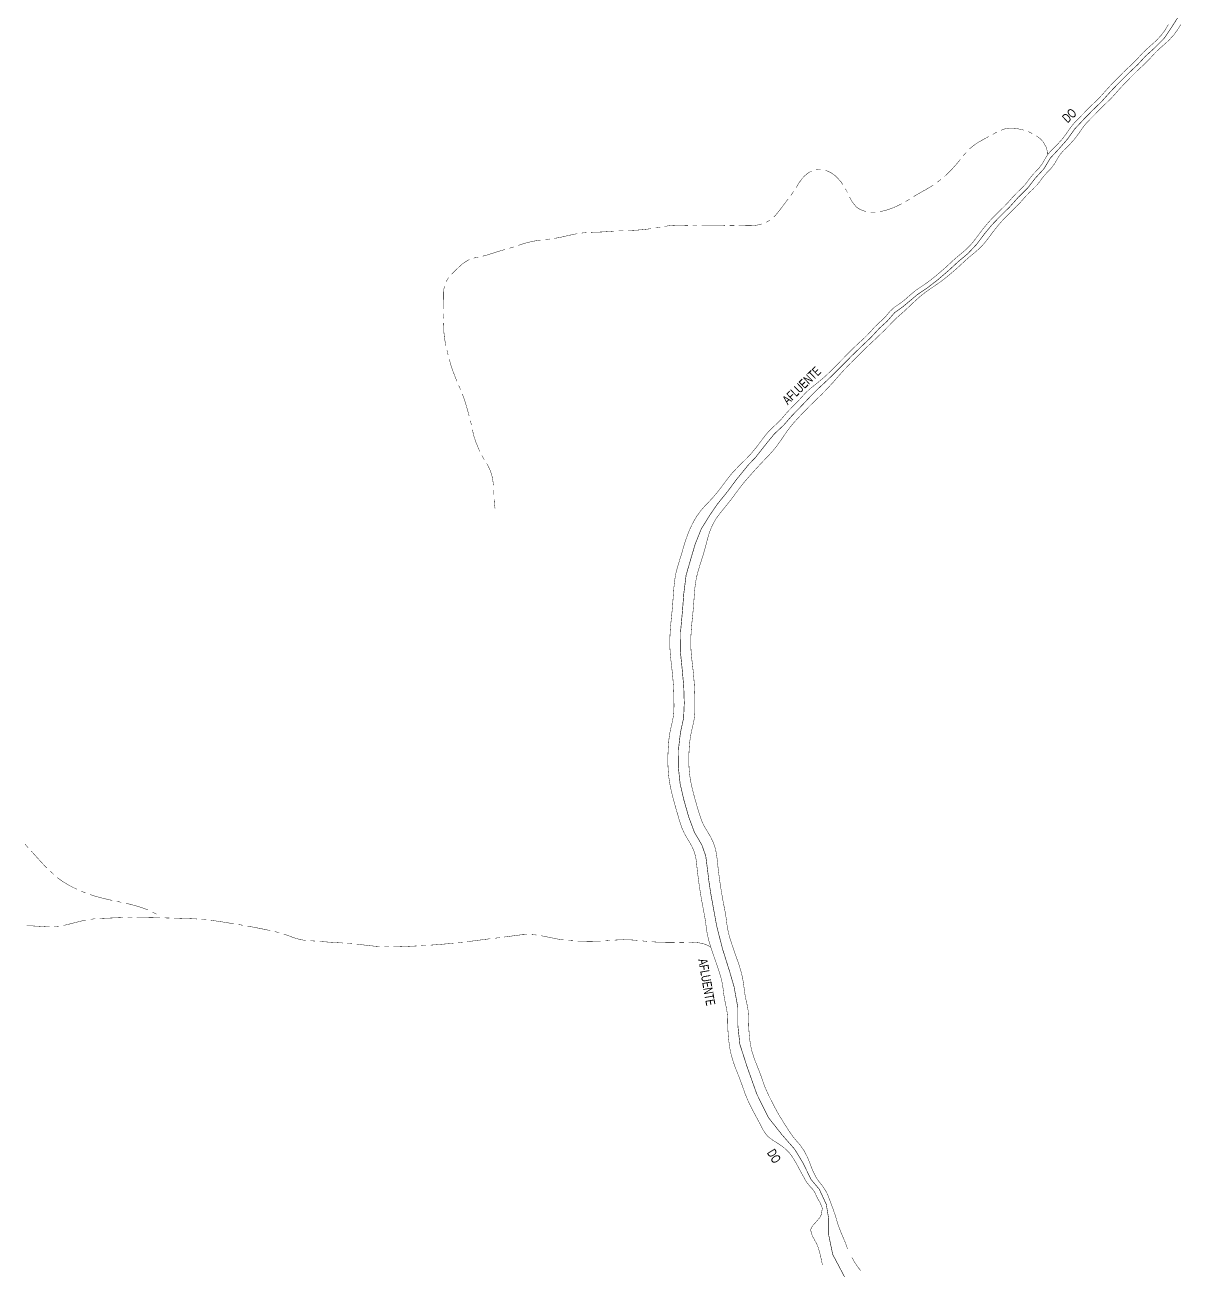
# Model space of a CAD drawing. Extents: x 204548 to 208114, y 4836513 to 4840071.
# Drawn here: x 207417 to 207916, y 4838994 to 4839532 of the extents above; entities that cross this region are included whole.
import ezdxf

# ---------------------------------------------------------------- set-up
doc = ezdxf.new("R2010")
doc.units = 0
doc.header["$LTSCALE"] = 1.5
doc.header["$MEASUREMENT"] = 0
for name, color, linetype in [('HD-CURSO-INTER', 170, 'CONTINUOUS'), ('HD-CURSO-PERENE', 170, 'CONTINUOUS'), ('HD-TXT-PERENE', 170, 'CONTINUOUS'), ('LM-LIM-SETOR-FISCAL', 2, 'CONTINUOUS')]:
    doc.layers.add(name, color=color, linetype=linetype)
doc.styles.add('ARIAL', font='ARIAL.TTF')
doc.linetypes.add('Limite', pattern='A,20,-3,[130,ltypeshp.shx,S=6.35,R=0,X=0,Y=0],-3,20', length=46)

msp = doc.modelspace()

# ---------------------------------------------------------------- linework, layer by layer
at = {"layer": 'HD-CURSO-INTER', "const_width": 0.18, "flags": 128}
for points in [[(207840.09, 4839487.31), (207838.42, 4839486.68)], [(207840.3, 4839487.34), (207840.09, 4839487.31)], [(207841.84, 4839487.57), (207840.3, 4839487.34)], [(207842.28, 4839487.58), (207841.84, 4839487.57)], [(207843.35, 4839487.59), (207842.28, 4839487.58)], [(207844.28, 4839487.51), (207843.35, 4839487.59)], [(207844.87, 4839487.46), (207844.28, 4839487.51)], [(207845.27, 4839487.38), (207844.87, 4839487.46)], [(207847.66, 4839486.89), (207845.27, 4839487.38)], [(207848.19, 4839486.71), (207847.66, 4839486.89)], [(207828.62, 4839481.49), (207827.87, 4839481)], [(207828.71, 4839481.54), (207828.62, 4839481.49)], [(207830.71, 4839482.7), (207828.71, 4839481.54)], [(207831.31, 4839483.02), (207830.71, 4839482.7)], [(207833.07, 4839483.97), (207831.31, 4839483.02)], [(207835.96, 4839485.55), (207834.83, 4839484.93)], [(207836.59, 4839485.88), (207835.96, 4839485.55)], [(207850.49, 4839485.92), (207850.08, 4839486.06)], [(207851, 4839485.68), (207850.49, 4839485.92)], [(207851.9, 4839485.23), (207851, 4839485.68)], [(207853.93, 4839484.07), (207853.64, 4839484.25)], [(207854.45, 4839483.67), (207853.93, 4839484.07)], [(207855.12, 4839483.15), (207854.45, 4839483.67)], [(207855.23, 4839483.04), (207855.12, 4839483.15)], [(207856.51, 4839481.73), (207855.23, 4839483.04)], [(207856.59, 4839481.59), (207856.51, 4839481.73)], [(207857.96, 4839479.16), (207856.59, 4839481.59)], [(207822.66, 4839476.38), (207822.01, 4839475.6)], [(207823.33, 4839477.1), (207822.66, 4839476.38)], [(207825.46, 4839479.21), (207824.7, 4839478.57)], [(207824.7, 4839478.57), (207824.7, 4839478.57)], [(207826.14, 4839479.79), (207825.46, 4839479.21)], [(207826.23, 4839479.85), (207826.14, 4839479.79)], [(207827.36, 4839480.67), (207826.23, 4839479.85)], [(207827.87, 4839481), (207827.36, 4839480.67)], [(207858.01, 4839478.95), (207857.96, 4839479.16)], [(207858.32, 4839477.65), (207858.01, 4839478.95)], [(207858.35, 4839476.99), (207858.32, 4839477.65)], [(207858.39, 4839475.99), (207858.35, 4839476.99)], [(207819.01, 4839471.92), (207817.52, 4839470.24)], [(207819.49, 4839472.49), (207819.01, 4839471.92)], [(207819.97, 4839473.07), (207819.49, 4839472.49)], [(207820.13, 4839473.27), (207819.97, 4839473.07)], [(207820.76, 4839474.04), (207820.13, 4839473.27)], [(207752.53, 4839465.86), (207751.47, 4839464.43)], [(207752.68, 4839466.02), (207752.53, 4839465.86)], [(207753.58, 4839466.99), (207752.68, 4839466.02)], [(207754.1, 4839467.43), (207753.58, 4839466.99)], [(207754.75, 4839467.98), (207754.1, 4839467.43)], [(207754.88, 4839468.06), (207754.75, 4839467.98)], [(207756.03, 4839468.79), (207754.88, 4839468.06)], [(207756.62, 4839469.02), (207756.03, 4839468.79)], [(207759.03, 4839469.68), (207758.53, 4839469.58)], [(207759.52, 4839469.68), (207759.03, 4839469.68)], [(207760.52, 4839469.69), (207759.52, 4839469.68)], [(207763.93, 4839468.85), (207762.48, 4839469.33)], [(207764.35, 4839468.62), (207763.93, 4839468.85)], [(207765.26, 4839468.13), (207764.35, 4839468.62)], [(207766.04, 4839467.57), (207765.26, 4839468.13)], [(207766.49, 4839467.25), (207766.04, 4839467.57)], [(207766.82, 4839466.95), (207766.49, 4839467.25)], [(207767.62, 4839466.23), (207766.82, 4839466.95)], [(207768.23, 4839465.53), (207767.62, 4839466.23)], [(207769.25, 4839464.37), (207768.23, 4839465.53)], [(207812.42, 4839465.45), (207811.64, 4839464.83)], [(207814.94, 4839467.63), (207813.95, 4839466.73)], [(207815.42, 4839468.1), (207814.94, 4839467.63)], [(207817.07, 4839469.74), (207815.42, 4839468.1)], [(207817.52, 4839470.24), (207817.07, 4839469.74)], [(207748.76, 4839460.23), (207748.38, 4839459.65)], [(207751.2, 4839464.06), (207749.86, 4839461.9)], [(207751.47, 4839464.43), (207751.2, 4839464.06)], [(207769.5, 4839463.99), (207769.25, 4839464.37)], [(207770.06, 4839463.16), (207769.5, 4839463.99)], [(207771.64, 4839460.57), (207771.14, 4839461.48)], [(207772.07, 4839459.71), (207771.64, 4839460.57)], [(207803.61, 4839459.78), (207801.45, 4839458.51)], [(207804.04, 4839460.02), (207803.61, 4839459.78)], [(207804.92, 4839460.51), (207804.04, 4839460.02)], [(207805.79, 4839461), (207804.92, 4839460.51)], [(207806.23, 4839461.24), (207805.79, 4839461)], [(207806.65, 4839461.5), (207806.23, 4839461.24)], [(207808.78, 4839462.79), (207806.65, 4839461.5)], [(207809.2, 4839463.08), (207808.78, 4839462.79)], [(207811.24, 4839464.52), (207810.84, 4839464.23)], [(207811.64, 4839464.83), (207811.24, 4839464.52)], [(207745.24, 4839455.44), (207744.01, 4839453.8)], [(207745.81, 4839456.2), (207745.24, 4839455.44)], [(207746.41, 4839457), (207745.81, 4839456.2)], [(207748.38, 4839459.65), (207747.61, 4839458.6)], [(207773.29, 4839457.2), (207772.95, 4839457.91)], [(207773.39, 4839457.02), (207773.29, 4839457.2)], [(207774.01, 4839455.86), (207773.39, 4839457.02)], [(207774.44, 4839455.32), (207774.01, 4839455.86)], [(207775.85, 4839453.55), (207774.44, 4839455.32)], [(207794.55, 4839454.47), (207794.28, 4839454.33)], [(207795.44, 4839454.93), (207794.55, 4839454.47)], [(207797.3, 4839455.97), (207797.18, 4839455.91)], [(207798.04, 4839456.42), (207797.3, 4839455.97)], [(207798.58, 4839456.75), (207798.04, 4839456.42)], [(207798.89, 4839456.94), (207798.58, 4839456.75)], [(207801.13, 4839458.33), (207800.59, 4839457.99)], [(207801.45, 4839458.51), (207801.13, 4839458.33)], [(207741.08, 4839450.06), (207740.18, 4839449.19)], [(207741.56, 4839450.64), (207741.08, 4839450.06)], [(207742.05, 4839451.22), (207741.56, 4839450.64)], [(207742.2, 4839451.41), (207742.05, 4839451.22)], [(207743.44, 4839453.04), (207742.2, 4839451.41)], [(207744.01, 4839453.8), (207743.44, 4839453.04)], [(207776.47, 4839453.14), (207775.85, 4839453.55)], [(207777.54, 4839452.43), (207776.47, 4839453.14)], [(207778.2, 4839452.17), (207777.54, 4839452.43)], [(207778.96, 4839451.86), (207778.2, 4839452.17)], [(207779.14, 4839451.83), (207778.96, 4839451.86)], [(207780.12, 4839451.62), (207779.14, 4839451.83)], [(207782.86, 4839451.27), (207782.09, 4839451.31)], [(207783.09, 4839451.28), (207782.86, 4839451.27)], [(207784.09, 4839451.32), (207783.09, 4839451.28)], [(207787.04, 4839451.73), (207786.07, 4839451.58)], [(207787.06, 4839451.73), (207787.04, 4839451.73)], [(207788.5, 4839452.08), (207787.06, 4839451.73)], [(207788.99, 4839452.23), (207788.5, 4839452.08)], [(207789.94, 4839452.52), (207788.99, 4839452.23)], [(207789.95, 4839452.52), (207789.94, 4839452.52)], [(207791.54, 4839453.1), (207789.95, 4839452.52)], [(207791.82, 4839453.22), (207791.54, 4839453.1)], [(207792.92, 4839453.69), (207791.82, 4839453.22)], [(207793.65, 4839454.03), (207792.92, 4839453.69)], [(207794.28, 4839454.33), (207793.65, 4839454.03)], [(207682.27, 4839443.63), (207681.72, 4839443.58)], [(207683.58, 4839443.73), (207682.27, 4839443.63)], [(207684.26, 4839443.81), (207683.58, 4839443.73)], [(207686.56, 4839444.07), (207684.26, 4839443.81)], [(207687.24, 4839444.16), (207686.56, 4839444.07)], [(207689.88, 4839444.58), (207689.22, 4839444.47)], [(207690.2, 4839444.64), (207689.88, 4839444.58)], [(207691.19, 4839444.82), (207690.2, 4839444.64)], [(207695.8, 4839445.54), (207693.16, 4839445.17)], [(207696.13, 4839445.56), (207695.8, 4839445.54)], [(207698.19, 4839445.66), (207696.13, 4839445.56)], [(207699.13, 4839445.66), (207698.19, 4839445.66)], [(207699.69, 4839445.66), (207699.13, 4839445.66)], [(207700.13, 4839445.66), (207699.69, 4839445.66)], [(207701.2, 4839445.64), (207700.13, 4839445.66)], [(207702.13, 4839445.61), (207701.2, 4839445.64)], [(207703.13, 4839445.59), (207702.13, 4839445.61)], [(207707.13, 4839445.55), (207705.13, 4839445.57)], [(207710.2, 4839445.54), (207709.13, 4839445.55)], [(207711.13, 4839445.54), (207710.2, 4839445.54)], [(207711.7, 4839445.54), (207711.13, 4839445.54)], [(207712.13, 4839445.54), (207711.7, 4839445.54)], [(207713.9, 4839445.54), (207712.13, 4839445.54)], [(207714.13, 4839445.54), (207713.9, 4839445.54)], [(207716.9, 4839445.56), (207714.13, 4839445.54)], [(207717.13, 4839445.57), (207716.9, 4839445.56)], [(207719.13, 4839445.59), (207717.13, 4839445.57)], [(207722.59, 4839445.62), (207721.13, 4839445.61)], [(207723.13, 4839445.61), (207722.59, 4839445.62)], [(207726.64, 4839445.53), (207725.13, 4839445.57)], [(207727.13, 4839445.51), (207726.64, 4839445.53)], [(207728.14, 4839445.47), (207727.13, 4839445.51)], [(207729.12, 4839445.45), (207728.14, 4839445.47)], [(207729.64, 4839445.44), (207729.12, 4839445.45)], [(207730.12, 4839445.46), (207729.64, 4839445.44)], [(207731.14, 4839445.49), (207730.12, 4839445.46)], [(207732.12, 4839445.59), (207731.14, 4839445.49)], [(207732.66, 4839445.64), (207732.12, 4839445.59)], [(207733.11, 4839445.73), (207732.66, 4839445.64)], [(207734.15, 4839445.94), (207733.11, 4839445.73)], [(207735.05, 4839446.21), (207734.15, 4839445.94)], [(207737.02, 4839446.97), (207736.91, 4839446.93)], [(207737.79, 4839447.4), (207737.02, 4839446.97)], [(207738.34, 4839447.71), (207737.79, 4839447.4)], [(207738.64, 4839447.93), (207738.34, 4839447.71)], [(207634.67, 4839438.36), (207633.95, 4839438.2)], [(207636.09, 4839438.68), (207634.67, 4839438.36)], [(207636.62, 4839438.77), (207636.09, 4839438.68)], [(207637.57, 4839438.94), (207636.62, 4839438.77)], [(207637.61, 4839438.94), (207637.57, 4839438.94)], [(207639.06, 4839439.15), (207637.61, 4839438.94)], [(207639.59, 4839439.22), (207639.06, 4839439.15)], [(207642.57, 4839439.58), (207641.57, 4839439.46)], [(207643.56, 4839439.7), (207642.57, 4839439.58)], [(207647.02, 4839440.21), (207645.54, 4839439.98)], [(207647.51, 4839440.31), (207647.02, 4839440.21)], [(207648.93, 4839440.61), (207647.51, 4839440.31)], [(207649.47, 4839440.73), (207648.93, 4839440.61)], [(207650.39, 4839440.95), (207649.47, 4839440.73)], [(207650.44, 4839440.96), (207650.39, 4839440.95)], [(207651.85, 4839441.29), (207650.44, 4839440.96)], [(207652.39, 4839441.4), (207651.85, 4839441.29)], [(207653.87, 4839441.72), (207652.39, 4839441.4)], [(207654.35, 4839441.81), (207653.87, 4839441.72)], [(207655.33, 4839441.98), (207654.35, 4839441.81)], [(207658.32, 4839442.38), (207657.31, 4839442.26)], [(207659.31, 4839442.44), (207658.32, 4839442.38)], [(207662.69, 4839442.62), (207661.3, 4839442.58)], [(207663.3, 4839442.64), (207662.69, 4839442.62)], [(207664.19, 4839442.67), (207663.3, 4839442.64)], [(207664.3, 4839442.67), (207664.19, 4839442.67)], [(207665.69, 4839442.72), (207664.3, 4839442.67)], [(207666.3, 4839442.75), (207665.69, 4839442.72)], [(207667.22, 4839442.8), (207666.3, 4839442.75)], [(207667.3, 4839442.81), (207667.22, 4839442.8)], [(207668.72, 4839442.91), (207667.3, 4839442.81)], [(207669.29, 4839442.95), (207668.72, 4839442.91)], [(207671.29, 4839443.08), (207669.29, 4839442.95)], [(207674.54, 4839443.24), (207673.28, 4839443.18)], [(207675.28, 4839443.27), (207674.54, 4839443.24)], [(207678.72, 4839443.4), (207677.28, 4839443.34)], [(207679.28, 4839443.43), (207678.72, 4839443.4)], [(207680.22, 4839443.48), (207679.28, 4839443.43)], [(207680.28, 4839443.49), (207680.22, 4839443.48)], [(207681.72, 4839443.58), (207680.28, 4839443.49)], [(207618.29, 4839433.36), (207615.54, 4839432.53)], [(207618.41, 4839433.4), (207618.29, 4839433.36)], [(207621.13, 4839434.29), (207618.41, 4839433.4)], [(207621.26, 4839434.33), (207621.13, 4839434.29)], [(207623.25, 4839434.91), (207621.26, 4839434.33)], [(207624.15, 4839435.16), (207623.25, 4839434.91)], [(207626.14, 4839435.73), (207626.07, 4839435.71)], [(207627.03, 4839436), (207626.14, 4839435.73)], [(207627.98, 4839436.29), (207627.03, 4839436)], [(207631.08, 4839437.33), (207629.88, 4839436.92)], [(207631.78, 4839437.54), (207631.08, 4839437.33)], [(207633.95, 4839438.2), (207631.78, 4839437.54)], [(207604.6, 4839427.88), (207603.96, 4839427.27)], [(207604.69, 4839427.96), (207604.6, 4839427.88)], [(207605.73, 4839428.89), (207604.69, 4839427.96)], [(207606.22, 4839429.23), (207605.73, 4839428.89)], [(207608.16, 4839430.55), (207606.22, 4839429.23)], [(207608.77, 4839430.78), (207608.16, 4839430.55)], [(207611.81, 4839431.71), (207610.66, 4839431.44)], [(207612.61, 4839431.88), (207611.81, 4839431.71)], [(207615.41, 4839432.49), (207614.57, 4839432.3)], [(207615.54, 4839432.53), (207615.41, 4839432.49)], [(207599.76, 4839422.99), (207598.7, 4839421.3)], [(207602, 4839425.4), (207601.08, 4839424.49)], [(207602.51, 4839425.89), (207602, 4839425.4)], [(207603.49, 4839426.81), (207602.51, 4839425.89)], [(207603.96, 4839427.27), (207603.49, 4839426.81)], [(207597.72, 4839417.46), (207597.67, 4839416.5)], [(207597.76, 4839418.02), (207597.72, 4839417.46)], [(207597.86, 4839418.44), (207597.76, 4839418.02)], [(207598.09, 4839419.42), (207597.86, 4839418.44)], [(207597.67, 4839416.5), (207597.67, 4839415.46)], [(207597.67, 4839415.46), (207597.67, 4839414.95)], [(207597.67, 4839414.95), (207597.71, 4839412.46)], [(207597.71, 4839412.46), (207597.72, 4839412.03)], [(207597.72, 4839412.03), (207597.72, 4839411.46)], [(207597.72, 4839411.46), (207597.73, 4839410.53)], [(207597.71, 4839407.46), (207597.69, 4839405.46)], [(207597.73, 4839410.53), (207597.72, 4839409.46)], [(207597.68, 4839403.46), (207597.68, 4839403.16)], [(207597.68, 4839403.16), (207597.71, 4839401.46)], [(207597.71, 4839401.46), (207597.72, 4839400.94)], [(207597.72, 4839400.94), (207597.78, 4839399.46)], [(207597.78, 4839399.46), (207597.78, 4839399.44)], [(207597.78, 4839399.44), (207597.97, 4839397.47)], [(207597.97, 4839397.47), (207598, 4839397.1)], [(207598, 4839397.1), (207598.45, 4839394.51)], [(207598.45, 4839394.51), (207598.52, 4839394.15)], [(207598.52, 4839394.15), (207598.66, 4839393.53)], [(207599.11, 4839391.58), (207599.2, 4839391.22)], [(207599.2, 4839391.22), (207599.59, 4839389.64)], [(207600.09, 4839387.71), (207600.63, 4839385.78)], [(207600.63, 4839385.78), (207600.79, 4839385.21)], [(207600.79, 4839385.21), (207601.24, 4839383.87)], [(207601.24, 4839383.87), (207601.54, 4839382.95)], [(207601.54, 4839382.95), (207602.27, 4839381.06)], [(207602.27, 4839381.06), (207602.62, 4839380.15)], [(207602.62, 4839380.15), (207603.01, 4839379.2)], [(207603.01, 4839379.2), (207603.19, 4839378.76)], [(207603.19, 4839378.76), (207603.4, 4839378.28)], [(207604.19, 4839376.44), (207604.2, 4839376.4)], [(207604.2, 4839376.4), (207604.58, 4839375.52)], [(207604.58, 4839375.52), (207604.8, 4839375.02)], [(207604.8, 4839375.02), (207604.97, 4839374.6)], [(207605.72, 4839372.75), (207605.92, 4839372.24)], [(207605.92, 4839372.24), (207606.41, 4839370.87)], [(207606.41, 4839370.87), (207606.68, 4839370.1)], [(207606.68, 4839370.1), (207607.04, 4839368.97)], [(207607.04, 4839368.97), (207607.14, 4839368.67)], [(207607.14, 4839368.67), (207607.33, 4839368.01)], [(207607.33, 4839368.01), (207607.56, 4839367.24)], [(207607.56, 4839367.24), (207607.89, 4839366.09)], [(207607.89, 4839366.09), (207607.98, 4839365.79)], [(207607.98, 4839365.79), (207608.43, 4839364.17)], [(207608.43, 4839364.17), (207608.55, 4839363.74)], [(207608.55, 4839363.74), (207608.69, 4839363.2)], [(207609.21, 4839361.27), (207609.32, 4839360.84)], [(207609.32, 4839360.84), (207609.45, 4839360.3)], [(207609.45, 4839360.3), (207609.67, 4839359.38)], [(207609.67, 4839359.38), (207609.68, 4839359.33)], [(207610.1, 4839357.37), (207610.18, 4839356.96)], [(207610.18, 4839356.96), (207610.3, 4839356.39)], [(207610.3, 4839356.39), (207610.49, 4839355.49)], [(207610.49, 4839355.49), (207610.75, 4839354.45)], [(207610.75, 4839354.45), (207610.86, 4839354.03)], [(207610.86, 4839354.03), (207611.37, 4839352.54)], [(207611.37, 4839352.54), (207611.48, 4839352.23)], [(207611.48, 4839352.23), (207612.11, 4839350.69)], [(207612.11, 4839350.69), (207612.14, 4839350.62)], [(207612.14, 4839350.62), (207612.48, 4839349.76)], [(207612.48, 4839349.76), (207612.69, 4839349.22)], [(207612.69, 4839349.22), (207613.28, 4839347.92)], [(207614.18, 4839346.14), (207615.2, 4839344.42)], [(207616.26, 4839342.73), (207616.76, 4839341.86)], [(207616.76, 4839341.86), (207616.86, 4839341.7)], [(207616.86, 4839341.7), (207617.62, 4839340.05)], [(207617.62, 4839340.05), (207617.79, 4839339.67)], [(207617.79, 4839339.67), (207617.98, 4839339.12)], [(207617.98, 4839339.12), (207618.28, 4839338.25)], [(207618.28, 4839338.25), (207618.54, 4839337.21)], [(207618.54, 4839337.21), (207618.65, 4839336.79)], [(207618.65, 4839336.79), (207618.75, 4839336.23)], [(207618.75, 4839336.23), (207618.93, 4839335.3)], [(207618.93, 4839335.3), (207619.06, 4839334.25)], [(207619.06, 4839334.25), (207619.13, 4839333.64)], [(207619.13, 4839333.64), (207619.16, 4839333.26)], [(207619.29, 4839331.26), (207619.37, 4839329.27)], [(207619.47, 4839327.27), (207619.63, 4839325.27)], [(207619.63, 4839325.27), (207619.69, 4839324.58)], [(207619.69, 4839324.58), (207619.73, 4839324.28)], [(207619.73, 4839324.28), (207619.86, 4839323.38)], [(207416.93, 4839178.27), (207417.31, 4839177.8)], [(207417.31, 4839177.8), (207418.24, 4839176.76)], [(207419.57, 4839175.27), (207420.25, 4839174.53)], [(207420.25, 4839174.53), (207420.32, 4839174.46)], [(207420.32, 4839174.46), (207420.92, 4839173.79)], [(207420.92, 4839173.79), (207421.58, 4839173.06)], [(207421.58, 4839173.06), (207422.26, 4839172.31)], [(207422.26, 4839172.31), (207422.58, 4839171.95)], [(207422.58, 4839171.95), (207424.29, 4839170.09)], [(207424.29, 4839170.09), (207424.61, 4839169.74)], [(207424.61, 4839169.74), (207425.67, 4839168.65)], [(207425.67, 4839168.65), (207425.76, 4839168.56)], [(207425.76, 4839168.56), (207426.39, 4839167.95)], [(207427.83, 4839166.56), (207427.91, 4839166.48)], [(207427.91, 4839166.48), (207429.31, 4839165.22)], [(207430.81, 4839163.9), (207431.17, 4839163.6)], [(207431.17, 4839163.6), (207433.2, 4839162.09)], [(207433.2, 4839162.09), (207433.21, 4839162.08)], [(207433.21, 4839162.08), (207435.78, 4839160.55)], [(207435.78, 4839160.55), (207435.79, 4839160.54)], [(207435.79, 4839160.54), (207436.66, 4839160.09)], [(207436.66, 4839160.09), (207437.12, 4839159.85)], [(207437.12, 4839159.85), (207438.46, 4839159.2)], [(207438.46, 4839159.2), (207439.11, 4839158.89)], [(207439.11, 4839158.89), (207439.36, 4839158.77)], [(207441.19, 4839157.97), (207442.11, 4839157.58)], [(207442.11, 4839157.58), (207442.37, 4839157.47)], [(207442.37, 4839157.47), (207443.04, 4839157.21)], [(207444.92, 4839156.53), (207445.19, 4839156.43)], [(207445.19, 4839156.43), (207445.87, 4839156.21)], [(207445.87, 4839156.21), (207446.62, 4839155.97)], [(207446.62, 4839155.97), (207447.78, 4839155.63)], [(207447.78, 4839155.63), (207448.06, 4839155.54)], [(207448.06, 4839155.54), (207448.74, 4839155.36)], [(207448.74, 4839155.36), (207449.66, 4839155.11)], [(207449.66, 4839155.11), (207451.65, 4839154.63)], [(207451.65, 4839154.63), (207452.58, 4839154.41)], [(207452.58, 4839154.41), (207453.6, 4839154.18)], [(207453.6, 4839154.18), (207454.05, 4839154.08)], [(207454.05, 4839154.08), (207454.58, 4839153.97)], [(207456.54, 4839153.56), (207457.48, 4839153.37)], [(207457.48, 4839153.37), (207458.5, 4839153.15)], [(207460.45, 4839152.73), (207461.43, 4839152.51)], [(207461.43, 4839152.51), (207461.88, 4839152.4)], [(207461.88, 4839152.4), (207464.33, 4839151.77)], [(207464.33, 4839151.77), (207464.78, 4839151.65)], [(207464.78, 4839151.65), (207466.25, 4839151.2)], [(207466.25, 4839151.2), (207466.85, 4839151.02)], [(207466.85, 4839151.02), (207469.08, 4839150.2)], [(207469.08, 4839150.2), (207469.65, 4839149.99)], [(207469.65, 4839149.99), (207470.01, 4839149.83)], [(207471.82, 4839148.98), (207472.38, 4839148.72)], [(207472.38, 4839148.72), (207473.59, 4839148.05)], [(207419, 4839142.99), (207417.55, 4839143.02)], [(207419.55, 4839142.97), (207419, 4839142.99)], [(207420.5, 4839142.93), (207419.55, 4839142.97)], [(207420.55, 4839142.93), (207420.5, 4839142.93)], [(207423.06, 4839142.78), (207420.55, 4839142.93)], [(207423.55, 4839142.75), (207423.06, 4839142.78)], [(207424.56, 4839142.68), (207423.55, 4839142.75)], [(207425.54, 4839142.62), (207424.56, 4839142.68)], [(207426.06, 4839142.59), (207425.54, 4839142.62)], [(207426.54, 4839142.59), (207426.06, 4839142.59)], [(207427.54, 4839142.59), (207426.54, 4839142.59)], [(207431.48, 4839142.82), (207429.54, 4839142.63)], [(207431.53, 4839142.83), (207431.48, 4839142.82)], [(207434.44, 4839143.36), (207433.5, 4839143.17)], [(207434.48, 4839143.37), (207434.44, 4839143.36)], [(207436.94, 4839143.97), (207434.48, 4839143.37)], [(207437.39, 4839144.09), (207436.94, 4839143.97)], [(207438.39, 4839144.35), (207437.39, 4839144.09)], [(207439.33, 4839144.59), (207438.39, 4839144.35)], [(207441.3, 4839145.09), (207439.33, 4839144.59)], [(207442.25, 4839145.29), (207441.3, 4839145.09)], [(207443.22, 4839145.5), (207442.25, 4839145.29)], [(207446.34, 4839145.95), (207445.2, 4839145.81)], [(207447.19, 4839146.02), (207446.34, 4839145.95)], [(207451.39, 4839146.26), (207449.18, 4839146.16)], [(207452.18, 4839146.29), (207451.39, 4839146.26)], [(207453.84, 4839146.36), (207452.18, 4839146.29)], [(207454.18, 4839146.37), (207453.84, 4839146.36)], [(207455.34, 4839146.43), (207454.18, 4839146.37)], [(207456.18, 4839146.46), (207455.34, 4839146.43)], [(207458.34, 4839146.54), (207456.18, 4839146.46)], [(207459.17, 4839146.55), (207458.34, 4839146.54)], [(207462.16, 4839146.56), (207461.17, 4839146.56)], [(207462.17, 4839146.56), (207462.16, 4839146.56)], [(207463.17, 4839146.55), (207462.17, 4839146.56)], [(207466.16, 4839146.55), (207465.17, 4839146.55)], [(207466.17, 4839146.55), (207466.16, 4839146.55)], [(207469.16, 4839146.55), (207466.17, 4839146.55)], [(207469.17, 4839146.55), (207469.16, 4839146.55)], [(207471.29, 4839146.52), (207469.17, 4839146.55)], [(207472.17, 4839146.5), (207471.29, 4839146.52)], [(207472.79, 4839146.49), (207472.17, 4839146.5)], [(207473.17, 4839146.48), (207472.79, 4839146.49)], [(207475.06, 4839146.44), (207473.17, 4839146.48)], [(207475.17, 4839146.44), (207475.06, 4839146.44)], [(207475.28, 4839146.98), (207475.37, 4839146.92)], [(207479.17, 4839146.37), (207477.17, 4839146.4)], [(207481.64, 4839146.3), (207481.17, 4839146.32)], [(207482.17, 4839146.29), (207481.64, 4839146.3)], [(207483.13, 4839146.26), (207482.17, 4839146.29)], [(207483.17, 4839146.26), (207483.13, 4839146.26)], [(207485.36, 4839146.19), (207483.17, 4839146.26)], [(207486.17, 4839146.16), (207485.36, 4839146.19)], [(207486.86, 4839146.14), (207486.17, 4839146.16)], [(207487.17, 4839146.13), (207486.86, 4839146.14)], [(207488.36, 4839146.09), (207487.17, 4839146.13)], [(207489.17, 4839146.05), (207488.36, 4839146.09)], [(207490.52, 4839145.98), (207489.17, 4839146.05)], [(207491.16, 4839145.94), (207490.52, 4839145.98)], [(207493.51, 4839145.76), (207493.16, 4839145.79)], [(207494.15, 4839145.7), (207493.51, 4839145.76)], [(207495.15, 4839145.6), (207494.15, 4839145.7)], [(207497.21, 4839145.37), (207497.14, 4839145.38)], [(207498.13, 4839145.26), (207497.21, 4839145.37)], [(207498.69, 4839145.18), (207498.13, 4839145.26)], [(207499.12, 4839145.12), (207498.69, 4839145.18)], [(207500.18, 4839144.97), (207499.12, 4839145.12)], [(207501.1, 4839144.83), (207500.18, 4839144.97)], [(207502.19, 4839144.66), (207501.1, 4839144.83)], [(207503.07, 4839144.52), (207502.19, 4839144.66)], [(207503.67, 4839144.42), (207503.07, 4839144.52)], [(207504.06, 4839144.36), (207503.67, 4839144.42)], [(207506.38, 4839143.98), (207504.06, 4839144.36)], [(207507.02, 4839143.88), (207506.38, 4839143.98)], [(207510.82, 4839143.26), (207509, 4839143.56)], [(207510.97, 4839143.24), (207510.82, 4839143.26)], [(207513.03, 4839142.88), (207512.94, 4839142.89)], [(207513.92, 4839142.71), (207513.03, 4839142.88)], [(207515.98, 4839142.32), (207513.92, 4839142.71)], [(207516.87, 4839142.15), (207515.98, 4839142.32)], [(207517.45, 4839142.03), (207516.87, 4839142.15)], [(207517.85, 4839141.95), (207517.45, 4839142.03)], [(207520.06, 4839141.51), (207517.85, 4839141.95)], [(207520.79, 4839141.36), (207520.06, 4839141.51)], [(207521.53, 4839141.21), (207520.79, 4839141.36)], [(207521.77, 4839141.16), (207521.53, 4839141.21)], [(207522.75, 4839140.95), (207521.77, 4839141.16)], [(207526.64, 4839140.02), (207524.7, 4839140.51)], [(207529.95, 4839139), (207528.56, 4839139.46)], [(207530.45, 4839138.81), (207529.95, 4839139)], [(207531.36, 4839138.47), (207530.45, 4839138.81)], [(207531.39, 4839138.46), (207531.36, 4839138.47)], [(207532.77, 4839137.93), (207531.39, 4839138.46)], [(207533.27, 4839137.78), (207532.77, 4839137.93)], [(207535.63, 4839137.06), (207533.27, 4839137.78)], [(207536.15, 4839136.98), (207535.63, 4839137.06)], [(207614.86, 4839137.05), (207614.36, 4839136.98)], [(207615.85, 4839137.17), (207614.86, 4839137.05)], [(207617.34, 4839137.36), (207615.85, 4839137.17)], [(207615.85, 4839137.17), (207615.85, 4839137.17)], [(207617.84, 4839137.42), (207617.34, 4839137.36)], [(207620.17, 4839137.69), (207619.83, 4839137.65)], [(207620.82, 4839137.77), (207620.17, 4839137.69)], [(207621.81, 4839137.89), (207620.82, 4839137.77)], [(207624.64, 4839138.24), (207623.8, 4839138.13)], [(207624.79, 4839138.26), (207624.64, 4839138.24)], [(207627.09, 4839138.58), (207624.79, 4839138.26)], [(207627.76, 4839138.68), (207627.09, 4839138.58)], [(207628.58, 4839138.8), (207627.76, 4839138.68)], [(207628.75, 4839138.82), (207628.58, 4839138.8)], [(207631.56, 4839139.15), (207628.75, 4839138.82)], [(207631.73, 4839139.16), (207631.56, 4839139.15)], [(207633.73, 4839139.24), (207631.73, 4839139.16)], [(207637.02, 4839139.09), (207635.73, 4839139.2)], [(207637.72, 4839139.01), (207637.02, 4839139.09)], [(207641.05, 4839138.48), (207639.69, 4839138.71)], [(207641.66, 4839138.35), (207641.05, 4839138.48)], [(207642.52, 4839138.17), (207641.66, 4839138.35)], [(207642.64, 4839138.15), (207642.52, 4839138.17)], [(207643.98, 4839137.86), (207642.64, 4839138.15)], [(207644.6, 4839137.74), (207643.98, 4839137.86)], [(207646.92, 4839137.28), (207644.6, 4839137.74)], [(207647.55, 4839137.19), (207646.92, 4839137.28)], [(207649.46, 4839136.91), (207647.55, 4839137.19)], [(207675.22, 4839137), (207672.49, 4839136.88)], [(207675.48, 4839136.99), (207675.22, 4839137)], [(207677.5, 4839136.96), (207675.48, 4839136.99)], [(207537.92, 4839136.7), (207536.15, 4839136.98)], [(207538.13, 4839136.69), (207537.92, 4839136.7)], [(207542.02, 4839136.41), (207540.13, 4839136.54)], [(207542.12, 4839136.4), (207542.02, 4839136.41)], [(207546.5, 4839136.07), (207544.12, 4839136.25)], [(207547.11, 4839136.02), (207546.5, 4839136.07)], [(207549.15, 4839135.88), (207547.11, 4839136.02)], [(207550.1, 4839135.82), (207549.15, 4839135.88)], [(207550.65, 4839135.79), (207550.1, 4839135.82)], [(207551.1, 4839135.76), (207550.65, 4839135.79)], [(207552.46, 4839135.68), (207551.1, 4839135.76)], [(207553.09, 4839135.63), (207552.46, 4839135.68)], [(207553.96, 4839135.58), (207553.09, 4839135.63)], [(207554.09, 4839135.57), (207553.96, 4839135.58)], [(207556.95, 4839135.36), (207556.09, 4839135.42)], [(207557.08, 4839135.34), (207556.95, 4839135.36)], [(207558.08, 4839135.26), (207557.08, 4839135.34)], [(207561.59, 4839134.9), (207560.07, 4839135.06)], [(207562.06, 4839134.84), (207561.59, 4839134.9)], [(207563.08, 4839134.73), (207562.06, 4839134.84)], [(207564.05, 4839134.62), (207563.08, 4839134.73)], [(207565.04, 4839134.5), (207564.05, 4839134.62)], [(207566.03, 4839134.39), (207565.04, 4839134.5)], [(207566.53, 4839134.34), (207566.03, 4839134.39)], [(207567.03, 4839134.29), (207566.53, 4839134.34)], [(207568.03, 4839134.18), (207567.03, 4839134.29)], [(207569.02, 4839134.11), (207568.03, 4839134.18)], [(207570.02, 4839134.04), (207569.02, 4839134.11)], [(207573.46, 4839133.88), (207572.01, 4839133.93)], [(207574.01, 4839133.88), (207573.46, 4839133.88)], [(207576.47, 4839133.9), (207576.01, 4839133.89)], [(207577.01, 4839133.92), (207576.47, 4839133.9)], [(207578.9, 4839133.97), (207577.01, 4839133.92)], [(207579.01, 4839133.98), (207578.9, 4839133.97)], [(207581.9, 4839134.09), (207579.01, 4839133.98)], [(207582.01, 4839134.1), (207581.9, 4839134.09)], [(207584.89, 4839134.24), (207582.01, 4839134.1)], [(207585, 4839134.25), (207584.89, 4839134.24)], [(207586, 4839134.3), (207585, 4839134.25)], [(207588.92, 4839134.46), (207588, 4839134.41)], [(207589, 4839134.47), (207588.92, 4839134.46)], [(207590, 4839134.53), (207589, 4839134.47)], [(207594.76, 4839134.85), (207591.99, 4839134.65)], [(207594.99, 4839134.87), (207594.76, 4839134.85)], [(207596.26, 4839134.97), (207594.99, 4839134.87)], [(207596.98, 4839135.03), (207596.26, 4839134.97)], [(207597.75, 4839135.1), (207596.98, 4839135.03)], [(207597.98, 4839135.12), (207597.75, 4839135.1)], [(207600.43, 4839135.33), (207597.98, 4839135.12)], [(207600.96, 4839135.38), (207600.43, 4839135.33)], [(207601.92, 4839135.48), (207600.96, 4839135.38)], [(207601.96, 4839135.48), (207601.92, 4839135.48)], [(207604.91, 4839135.78), (207603.95, 4839135.69)], [(207604.94, 4839135.79), (207604.91, 4839135.78)], [(207605.94, 4839135.91), (207604.94, 4839135.79)], [(207610.62, 4839136.49), (207607.92, 4839136.14)], [(207610.9, 4839136.53), (207610.62, 4839136.49)], [(207612.11, 4839136.69), (207610.9, 4839136.53)], [(207612.88, 4839136.79), (207612.11, 4839136.69)], [(207614.36, 4839136.98), (207612.88, 4839136.79)], [(207649.53, 4839136.9), (207649.46, 4839136.91)], [(207652.45, 4839136.61), (207651.52, 4839136.7)], [(207652.51, 4839136.61), (207652.45, 4839136.61)], [(207653.51, 4839136.55), (207652.51, 4839136.61)], [(207656.67, 4839136.37), (207655.51, 4839136.42)], [(207657.5, 4839136.34), (207656.67, 4839136.37)], [(207658.17, 4839136.32), (207657.5, 4839136.34)], [(207658.5, 4839136.32), (207658.17, 4839136.32)], [(207661.17, 4839136.29), (207658.5, 4839136.32)], [(207661.5, 4839136.3), (207661.17, 4839136.29)], [(207663.77, 4839136.34), (207661.5, 4839136.3)], [(207664.5, 4839136.36), (207663.77, 4839136.34)], [(207665.27, 4839136.39), (207664.5, 4839136.36)], [(207665.5, 4839136.4), (207665.27, 4839136.39)], [(207669.23, 4839136.64), (207667.5, 4839136.52)], [(207669.49, 4839136.66), (207669.23, 4839136.64)], [(207672.23, 4839136.87), (207671.49, 4839136.81)], [(207672.49, 4839136.88), (207672.23, 4839136.87)], [(207678.48, 4839136.91), (207677.5, 4839136.96)], [(207679, 4839136.88), (207678.48, 4839136.91)], [(207679.48, 4839136.84), (207679, 4839136.88)], [(207680.5, 4839136.76), (207679.48, 4839136.84)], [(207681.47, 4839136.67), (207680.5, 4839136.76)], [(207684.39, 4839136.39), (207683.46, 4839136.48)], [(207684.46, 4839136.38), (207684.39, 4839136.39)], [(207685.45, 4839136.29), (207684.46, 4839136.38)], [(207689.42, 4839135.98), (207687.44, 4839136.11)], [(207689.44, 4839135.98), (207689.42, 4839135.98)], [(207690.92, 4839135.92), (207689.44, 4839135.98)], [(207691.44, 4839135.91), (207690.92, 4839135.92)], [(207692.42, 4839135.89), (207691.44, 4839135.91)], [(207692.44, 4839135.89), (207692.42, 4839135.89)], [(207693.92, 4839135.87), (207692.44, 4839135.89)], [(207694.44, 4839135.87), (207693.92, 4839135.87)], [(207695.59, 4839135.86), (207694.44, 4839135.87)], [(207696.44, 4839135.86), (207695.59, 4839135.86)], [(207697.44, 4839135.85), (207696.44, 4839135.86)], [(207700.09, 4839135.85), (207699.44, 4839135.85)], [(207700.44, 4839135.85), (207700.09, 4839135.85)], [(207701.44, 4839135.87), (207700.44, 4839135.85)], [(207704.85, 4839135.89), (207703.44, 4839135.89)], [(207705.44, 4839135.85), (207704.85, 4839135.89)], [(207707.82, 4839135.68), (207705.44, 4839135.85)], [(207708.42, 4839135.54), (207707.82, 4839135.68)], [(207710.29, 4839135.11), (207708.42, 4839135.54)], [(207710.36, 4839135.08), (207710.29, 4839135.11)], [(207711.69, 4839134.54), (207710.36, 4839135.08)], [(207712.18, 4839134.25), (207711.69, 4839134.54)], [(207713.04, 4839133.75), (207712.18, 4839134.25)]]:
    msp.add_lwpolyline(points, dxfattribs=at)
at = {"layer": 'HD-CURSO-PERENE', "const_width": 0.18, "flags": 128}
for points in [[(207910.69, 4839532.41), (207909.79, 4839530.91), (207908.98, 4839529.65), (207907.71, 4839527.92), (207905.68, 4839525.71), (207904.59, 4839524.68), (207902.59, 4839522.9), (207901.47, 4839521.9), (207899.65, 4839520.17), (207897.62, 4839517.96), (207896.6, 4839516.86), (207895.17, 4839515.43), (207894.07, 4839514.41), (207892.97, 4839513.39), (207891.26, 4839511.77), (207889.15, 4839509.64), (207887.28, 4839507.73), (207886.23, 4839506.65), (207884.67, 4839504.99), (207883.67, 4839503.87), (207882.68, 4839502.74), (207881.68, 4839501.62), (207880.59, 4839500.46), (207878.44, 4839498.37), (207877.35, 4839497.33), (207875.71, 4839495.71), (207873.62, 4839493.55), (207872.05, 4839491.96), (207870.99, 4839490.89), (207869.97, 4839489.8), (207868.91, 4839488.55), (207867.16, 4839486.11), (207866.31, 4839484.88), (207864.85, 4839482.94), (207862.85, 4839480.7), (207861, 4839478.87), (207859.93, 4839477.81), (207858.39, 4839475.99), (207856.85, 4839473.41), (207856.1, 4839472.11), (207854.58, 4839470.11), (207853.54, 4839469.03), (207852.48, 4839467.95), (207850.9, 4839466.05), (207850.01, 4839464.84), (207848.75, 4839463.2), (207846.66, 4839461.06), (207845.56, 4839460.03), (207843.59, 4839458), (207842.6, 4839456.87), (207841.61, 4839455.74), (207839.84, 4839453.85), (207837.69, 4839451.76), (207835.59, 4839449.71), (207834.55, 4839448.64), (207833.11, 4839447.07), (207832.13, 4839445.94), (207831.17, 4839444.78), (207830.23, 4839443.61), (207828.77, 4839441.66), (207827.87, 4839440.45), (207826.48, 4839438.64), (207825.51, 4839437.49), (207824.49, 4839436.39), (207823.42, 4839435.34), (207821.81, 4839433.92), (207820.65, 4839432.97), (207819.49, 4839432.02), (207817.81, 4839430.54), (207816.71, 4839429.52), (207815.62, 4839428.5), (207813.79, 4839426.82), (207811.51, 4839424.87), (207810.36, 4839423.91), (207809, 4839422.79), (207807.82, 4839421.87), (207806.62, 4839420.97), (207804.41, 4839419.46), (207803.15, 4839418.63), (207801.41, 4839417.41), (207799.11, 4839415.49), (207797.99, 4839414.49), (207796.86, 4839413.5), (207795.69, 4839412.55), (207793.72, 4839411.18), (207792.47, 4839410.34), (207790.39, 4839408.43), (207789.43, 4839407.27), (207788.47, 4839406.11), (207786.96, 4839404.6), (207785.82, 4839403.62), (207783.81, 4839401.7), (207782.81, 4839400.59), (207781.81, 4839399.46), (207779.91, 4839397.49), (207778.82, 4839396.46), (207777.71, 4839395.45), (207775.83, 4839393.71), (207774.75, 4839392.67), (207772.84, 4839390.78), (207770.74, 4839388.64), (207769.69, 4839387.57), (207768.08, 4839385.93), (207765.96, 4839383.81), (207764.19, 4839382.05), (207763.11, 4839381.01), (207761.31, 4839379.39), (207759, 4839377.48), (207756.7, 4839375.65), (207755.55, 4839374.69), (207753.77, 4839373.01), (207751.74, 4839370.8), (207750.72, 4839369.69), (207749.49, 4839368.42), (207748.43, 4839367.36), (207746.35, 4839365.2), (207745.25, 4839363.94), (207744.28, 4839362.79), (207742.69, 4839361.02), (207740.5, 4839358.97), (207739.39, 4839357.96), (207737.63, 4839356.12), (207736.67, 4839354.96), (207735.75, 4839353.77), (207734.26, 4839351.78), (207733.36, 4839350.58), (207732.44, 4839349.39), (207730.54, 4839347.1), (207728.48, 4839344.91), (207726.43, 4839342.88), (207725.36, 4839341.82), (207724.31, 4839340.75), (207722.26, 4839338.56), (207720.62, 4839336.56), (207719.71, 4839335.37), (207718.81, 4839334.16), (207717.74, 4839332.73), (207716.83, 4839331.54), (207715.91, 4839330.36), (207713.98, 4839328.06), (207712.43, 4839326.39), (207711.38, 4839325.3), (207710.35, 4839324.22), (207708.77, 4839322.42), (207707.01, 4839319.99), (207706.22, 4839318.71), (207705.48, 4839317.4), (207704.8, 4839316.06), (207704.08, 4839314.54), (207703.49, 4839313.16), (207702.94, 4839311.76), (207702.02, 4839309.15), (207701.15, 4839306.28), (207700.74, 4839304.83), (207700.32, 4839303.39), (207699.76, 4839301.6), (207699.31, 4839300.16), (207698.87, 4839298.73), (207698.08, 4839295.84), (207697.67, 4839293.81), (207697.27, 4839290.84), (207697.12, 4839289.34), (207697, 4839287.84), (207696.84, 4839285.67), (207696.73, 4839284.18), (207696.5, 4839281.19), (207696.32, 4839279.11), (207696.03, 4839276.13), (207695.87, 4839274.64), (207695.73, 4839273.14), (207695.6, 4839271.65), (207695.42, 4839268.76), (207695.36, 4839267.26), (207695.34, 4839265.76), (207695.35, 4839264.26), (207695.39, 4839262.76), (207695.56, 4839260.21), (207695.86, 4839257.23), (207696.03, 4839255.73), (207696.2, 4839254.24), (207696.39, 4839252.55), (207696.54, 4839251.06), (207696.68, 4839249.57), (207696.9, 4839246.58), (207696.98, 4839244.95), (207697.08, 4839241.95), (207697.11, 4839240.45), (207697.13, 4839238.06), (207697.11, 4839236.55), (207697.03, 4839235.05), (207696.85, 4839233.41), (207696.26, 4839230.47), (207695.91, 4839229.01), (207695.58, 4839227.55), (207695.23, 4839225.65), (207695.02, 4839224.17), (207694.87, 4839222.67), (207694.75, 4839221.18), (207694.59, 4839218.51), (207694.53, 4839217.01), (207694.5, 4839215.51), (207694.52, 4839212.51), (207694.61, 4839210.49), (207694.73, 4839208.99), (207694.88, 4839207.5), (207695.08, 4839206.01), (207695.31, 4839204.53), (207695.66, 4839202.71), (207695.98, 4839201.25), (207696.33, 4839199.79), (207696.7, 4839198.33), (207697.09, 4839196.87), (207697.89, 4839193.98), (207698.72, 4839191.1), (207699.14, 4839189.65), (207699.61, 4839188.11), (207700.07, 4839186.68), (207700.58, 4839185.26), (207701.73, 4839182.67), (207703.25, 4839180.09), (207704.03, 4839178.81), (207704.77, 4839177.5), (207705.56, 4839175.79), (207706.07, 4839174.38), (207706.45, 4839172.92), (207706.73, 4839171.37), (207706.9, 4839169.88), (207707.05, 4839168.38), (207707.22, 4839166.71), (207707.4, 4839165.22), (207707.8, 4839162.24), (207708.01, 4839160.73), (207708.23, 4839159.24), (207708.46, 4839157.76), (207708.87, 4839155.22), (207709.4, 4839152.27), (207709.86, 4839149.87), (207710.14, 4839148.39), (207710.41, 4839146.92), (207710.69, 4839145.2), (207710.89, 4839143.72), (207711.08, 4839142.23), (207711.45, 4839139.79), (207712.11, 4839136.86), (207712.52, 4839135.42), (207712.97, 4839133.98), (207713.5, 4839132.32), (207713.98, 4839130.9), (207714.97, 4839128.07), (207715.58, 4839126.37), (207716.08, 4839124.95), (207716.55, 4839123.53), (207717.32, 4839120.96), (207717.69, 4839119.5), (207718, 4839118.03), (207718.38, 4839115.6), (207718.56, 4839114.11), (207718.75, 4839112.62), (207719.29, 4839109.71), (207719.61, 4839108.24), (207719.92, 4839106.77), (207720.27, 4839103.85), (207720.32, 4839102.35), (207720.33, 4839100.85), (207720.39, 4839098.46), (207720.59, 4839095.47), (207720.83, 4839093.16), (207721.01, 4839091.67), (207721.24, 4839090.18), (207721.52, 4839088.71), (207721.97, 4839086.76), (207722.84, 4839083.89), (207723.35, 4839082.48), (207723.88, 4839081.08), (207724.51, 4839079.49), (207725.07, 4839078.1), (207725.93, 4839075.85), (207726.94, 4839073.03), (207727.43, 4839071.61), (207727.95, 4839070.2), (207728.82, 4839068.08), (207729.44, 4839066.71), (207730.09, 4839065.35), (207730.77, 4839064.01), (207731.51, 4839062.6), (207732.93, 4839059.97), (207734.34, 4839057.31), (207735.13, 4839055.75), (207735.85, 4839054.41), (207737.55, 4839052.1), (207739.9, 4839050.3), (207741.2, 4839049.51), (207743.58, 4839047.95), (207744.77, 4839047.01), (207745.88, 4839046), (207746.92, 4839044.91), (207747.95, 4839043.62), (207749.55, 4839041.09), (207750.27, 4839039.77), (207750.97, 4839038.44), (207751.69, 4839037.11), (207753.13, 4839034.48), (207754.31, 4839032.37), (207755.99, 4839030.27), (207757.03, 4839029.17), (207757.92, 4839027.92), (207758.67, 4839026.17), (207759.39, 4839024.8), (207760.2, 4839023.48), (207761.2, 4839021), (207760.73, 4839018.14), (207759.94, 4839016.75), (207758.03, 4839014.54), (207756.95, 4839013.38), (207756.1, 4839011.74), (207756.84, 4839009.05), (207757.67, 4839007.62), (207758.89, 4839005.33), (207759.45, 4839003.92), (207760.25, 4839001.11), (207760.6, 4838999.51), (207761.23, 4838996.58)], [(207916.03, 4839532.44), (207915.13, 4839530.94), (207914.31, 4839529.68), (207913.04, 4839527.95), (207911.02, 4839525.74), (207909.93, 4839524.71), (207907.93, 4839522.93), (207906.8, 4839521.93), (207904.98, 4839520.2), (207902.95, 4839517.99), (207901.94, 4839516.89), (207900.51, 4839515.46), (207899.41, 4839514.44), (207898.3, 4839513.42), (207896.59, 4839511.8), (207894.48, 4839509.67), (207892.61, 4839507.76), (207891.57, 4839506.68), (207890, 4839505.02), (207889, 4839503.9), (207888.01, 4839502.77), (207887.01, 4839501.66), (207885.92, 4839500.49), (207883.78, 4839498.4), (207882.69, 4839497.36), (207881.04, 4839495.74), (207878.96, 4839493.58), (207877.38, 4839491.99), (207876.33, 4839490.92), (207875.3, 4839489.83), (207874.24, 4839488.58), (207872.5, 4839486.14), (207871.65, 4839484.91), (207870.18, 4839482.97), (207868.18, 4839480.73), (207866.33, 4839478.9), (207865.26, 4839477.84), (207863.72, 4839476.02), (207862.19, 4839473.44), (207861.43, 4839472.14), (207859.91, 4839470.14), (207858.87, 4839469.06), (207857.82, 4839467.98), (207856.23, 4839466.08), (207855.35, 4839464.87), (207854.08, 4839463.23), (207851.99, 4839461.09), (207850.89, 4839460.06), (207848.92, 4839458.03), (207847.93, 4839456.91), (207846.95, 4839455.77), (207845.17, 4839453.88), (207843.02, 4839451.79), (207840.93, 4839449.74), (207839.88, 4839448.67), (207838.44, 4839447.1), (207837.46, 4839445.97), (207836.5, 4839444.81), (207835.57, 4839443.64), (207834.1, 4839441.69), (207833.21, 4839440.48), (207831.81, 4839438.67), (207830.84, 4839437.52), (207829.83, 4839436.42), (207828.76, 4839435.37), (207827.15, 4839433.95), (207825.99, 4839433), (207824.83, 4839432.05), (207823.14, 4839430.57), (207822.04, 4839429.55), (207820.95, 4839428.53), (207819.12, 4839426.85), (207816.85, 4839424.89), (207815.7, 4839423.94), (207814.33, 4839422.83), (207813.14, 4839421.9), (207811.95, 4839421), (207809.75, 4839419.48), (207808.51, 4839418.64), (207807.26, 4839417.8), (207805.54, 4839416.55), (207804.36, 4839415.63), (207803.2, 4839414.67), (207802.07, 4839413.68), (207800.96, 4839412.67), (207799.22, 4839411.01), (207797.05, 4839408.95), (207795.92, 4839407.94), (207794.79, 4839406.95), (207793.37, 4839405.67), (207791.24, 4839403.56), (207790.2, 4839402.48), (207788.87, 4839401.13), (207787.82, 4839400.06), (207786.3, 4839398.58), (207784.13, 4839396.51), (207783.04, 4839395.49), (207781.17, 4839393.73), (207780.09, 4839392.69), (207778.17, 4839390.81), (207776.07, 4839388.67), (207775.02, 4839387.6), (207773.4, 4839385.97), (207772.33, 4839384.92), (207770.59, 4839383.14), (207768.59, 4839380.91), (207767.6, 4839379.78), (207765.89, 4839377.84), (207764.88, 4839376.73), (207763.44, 4839375.19), (207762.41, 4839374.11), (207761.36, 4839373.03), (207760.3, 4839371.97), (207758.81, 4839370.54), (207757.73, 4839369.5), (207755.97, 4839367.8), (207753.87, 4839365.66), (207752.83, 4839364.58), (207751.13, 4839362.79), (207750.11, 4839361.7), (207748.72, 4839360.15), (207747.76, 4839359), (207746.83, 4839357.82), (207745.94, 4839356.62), (207744.75, 4839354.92), (207743.91, 4839353.67), (207742.97, 4839352.3), (207742.11, 4839351.07), (207741.22, 4839349.87), (207739.43, 4839347.72), (207738.42, 4839346.62), (207737.38, 4839345.53), (207735.72, 4839343.79), (207734.69, 4839342.7), (207732.66, 4839340.49), (207730.65, 4839338.27), (207729.38, 4839336.83), (207728.39, 4839335.7), (207727.42, 4839334.56), (207725.68, 4839332.39), (207723.89, 4839329.99), (207723.01, 4839328.77), (207722, 4839327.42), (207720.15, 4839325.06), (207719.2, 4839323.9), (207718.25, 4839322.74), (207716.9, 4839321.05), (207715.99, 4839319.85), (207714.97, 4839318.35), (207713.56, 4839315.7), (207712.97, 4839314.32), (207712.45, 4839312.91), (207711.9, 4839311.14), (207711.5, 4839309.69), (207710.74, 4839306.79), (207710.31, 4839305.21), (207709.46, 4839302.34), (207709.01, 4839300.9), (207708.42, 4839299.06), (207707.96, 4839297.63), (207707.53, 4839296.19), (207706.83, 4839293.45), (207706.34, 4839290.49), (207706.17, 4839289), (207706.04, 4839287.5), (207705.83, 4839284.76), (207705.72, 4839283.27), (207705.49, 4839280.28), (207705.32, 4839278.34), (207705.02, 4839275.36), (207704.87, 4839273.87), (207704.73, 4839272.37), (207704.61, 4839270.88), (207704.45, 4839268.32), (207704.4, 4839266.82), (207704.39, 4839265.31), (207704.41, 4839263.81), (207704.48, 4839262.13), (207704.73, 4839259.14), (207704.89, 4839257.65), (207705.07, 4839256.16), (207705.38, 4839253.41), (207705.53, 4839251.92), (207705.67, 4839250.43), (207705.9, 4839247.44), (207706.01, 4839245.49), (207706.11, 4839242.5), (207706.14, 4839241), (207706.18, 4839238), (207706.17, 4839236.49), (207706.12, 4839234.99), (207705.84, 4839232.25), (207705.25, 4839229.31), (207704.9, 4839227.85), (207704.57, 4839226.38), (207704.16, 4839224.17), (207703.97, 4839222.68), (207703.82, 4839221.19), (207703.71, 4839219.69), (207703.61, 4839217.92), (207703.56, 4839216.42), (207703.54, 4839214.92), (207703.58, 4839212.4), (207703.66, 4839210.9), (207703.79, 4839209.4), (207703.96, 4839207.91), (207704.17, 4839206.43), (207704.58, 4839204.23), (207704.91, 4839202.77), (207705.27, 4839201.31), (207705.64, 4839199.86), (207706.23, 4839197.69), (207707.05, 4839194.8), (207707.47, 4839193.36), (207708.21, 4839190.93), (207708.69, 4839189.5), (207709.22, 4839188.1), (207709.93, 4839186.55), (207711.42, 4839183.95), (207712.21, 4839182.68), (207712.96, 4839181.38), (207713.83, 4839179.62), (207714.39, 4839178.23), (207714.85, 4839176.79), (207715.22, 4839175.34), (207715.56, 4839173.47), (207715.75, 4839171.98), (207715.91, 4839170.49), (207716.19, 4839167.83), (207716.37, 4839166.34), (207716.75, 4839163.43), (207717.18, 4839160.46), (207717.41, 4839158.98), (207717.79, 4839156.68), (207718.31, 4839153.72), (207718.75, 4839151.46), (207719.04, 4839149.99), (207719.31, 4839148.51), (207719.61, 4839146.64), (207719.81, 4839145.15), (207719.99, 4839143.66), (207720.32, 4839141.57), (207721.01, 4839138.65), (207721.43, 4839137.21), (207722.16, 4839134.93), (207722.64, 4839133.51), (207723.62, 4839130.7), (207724.62, 4839127.87), (207725.11, 4839126.45), (207725.56, 4839125.02), (207726.02, 4839123.46), (207726.4, 4839122.01), (207726.72, 4839120.54), (207727, 4839119.07), (207727.27, 4839117.26), (207727.45, 4839115.78), (207727.64, 4839114.29), (207727.87, 4839112.81), (207728.19, 4839111.21), (207728.52, 4839109.74), (207728.84, 4839108.27), (207729.15, 4839106.39), (207729.33, 4839103.4), (207729.34, 4839101.9), (207729.42, 4839098.9), (207729.63, 4839095.91), (207729.81, 4839094.17), (207730.01, 4839092.68), (207730.26, 4839091.2), (207730.76, 4839088.96), (207731.65, 4839086.1), (207732.17, 4839084.69), (207733, 4839082.59), (207734.1, 4839079.8), (207734.89, 4839077.63), (207735.38, 4839076.21), (207735.88, 4839074.79), (207736.59, 4839072.95), (207737.81, 4839070.21), (207738.47, 4839068.86), (207739.15, 4839067.52), (207740.27, 4839065.34), (207740.96, 4839064.01), (207742.27, 4839061.62), (207743.83, 4839059.06), (207744.64, 4839057.79), (207745.94, 4839055.72), (207746.74, 4839054.46), (207747.58, 4839053.21), (207748.7, 4839051.69), (207749.66, 4839050.53), (207750.65, 4839049.4), (207751.62, 4839048.26), (207753.27, 4839045.92), (207754.65, 4839043.26), (207755.25, 4839041.87), (207756.04, 4839039.84), (207756.58, 4839038.42), (207757.14, 4839037.02), (207758.47, 4839034.35), (207759.86, 4839032.37), (207760.8, 4839031.2), (207761.72, 4839030.01), (207762.98, 4839027.94), (207763.6, 4839026.57), (207764.14, 4839025.17), (207765.14, 4839022.49), (207765.66, 4839021.09), (207766.62, 4839018.39), (207767.49, 4839015.52), (207767.94, 4839014.08), (207768.74, 4839011.81), (207769.89, 4839009.04), (207770.47, 4839007.66), (207771.08, 4839006.19), (207771.61, 4839004.79), (207772.1, 4839003.37)], [(207777.76, 4838993.99), (207776.85, 4838995.19), (207775.45, 4838997.17), (207773.94, 4838999.76)]]:
    msp.add_lwpolyline(points, dxfattribs=at)
at = {"layer": 'LM-LIM-SETOR-FISCAL', "color": 7, "linetype": 'Limite', "ltscale": 0.1, "const_width": 0.25}
msp.add_lwpolyline([(207915.23, 4839536.2), (207912, 4839531.12), (207908.99, 4839526.61), (207904.79, 4839522.36), (207900.75, 4839518.67), (207897.35, 4839515), (207893.42, 4839511.29), (207889.45, 4839507.33), (207885.84, 4839503.57), (207881.73, 4839499), (207877.87, 4839495.27), (207874.25, 4839491.58), (207870.19, 4839487.24), (207867.07, 4839482.85), (207863.27, 4839478.52), (207859.73, 4839474.75), (207856.88, 4839470.03), (207853.08, 4839465.9), (207849.97, 4839461.82), (207845.76, 4839457.66), (207842.03, 4839453.48), (207837.78, 4839449.29), (207834.32, 4839445.69), (207830.96, 4839441.59), (207827.73, 4839437.3), (207824, 4839433.35), (207819.91, 4839429.94), (207815.9, 4839426.24), (207811.07, 4839422.08), (207806.46, 4839418.54), (207802.25, 4839415.69), (207795.83, 4839410.32), (207792.44, 4839407.91), (207789.16, 4839404.16), (207785.96, 4839401.26), (207782.08, 4839397.07), (207777.99, 4839393.2), (207773.94, 4839389.28), (207770.24, 4839385.52), (207766.35, 4839381.61), (207763.44, 4839378.8), (207759.15, 4839374.8), (207756.56, 4839372.22), (207752.35, 4839367.76), (207748.08, 4839363.37), (207744.5, 4839359.27), (207740.48, 4839355.5), (207737.12, 4839351.41), (207732.44, 4839345.45), (207729.31, 4839342.19), (207723.99, 4839335.63), (207720.37, 4839330.72), (207715.97, 4839325.3), (207712.71, 4839320.57), (207708.91, 4839314.45), (207706.33, 4839308.01), (207704.55, 4839302.01), (207702.36, 4839294.46), (207701.38, 4839286.61), (207700.76, 4839278.59), (207699.95, 4839269.82), (207699.89, 4839261.51), (207700.66, 4839253.97), (207701.35, 4839246.28), (207701.57, 4839239.23), (207701.29, 4839232.77), (207699.91, 4839226.4), (207699.11, 4839219.53), (207698.99, 4839211.79), (207699.79, 4839204.3), (207701.46, 4839197.18), (207703.5, 4839190.02), (207705.94, 4839183.44), (207709.17, 4839177.91), (207710.86, 4839173.12), (207711.49, 4839168.2), (207712.22, 4839162.24), (207713.04, 4839156.79), (207715.54, 4839143.09), (207718.05, 4839133.17), (207721.07, 4839123.55), (207723.08, 4839116.64), (207724.71, 4839107.72), (207724.71, 4839099.93), (207725.59, 4839091.77), (207728.73, 4839082.03), (207732.88, 4839070.34), (207737.9, 4839060.17), (207743.81, 4839052.69), (207749.21, 4839046.53), (207752.73, 4839040.75), (207756.37, 4839033.34), (207759.89, 4839029.19), (207762.9, 4839022.66), (207763.91, 4839016.63), (207763.91, 4839009.59), (207765.67, 4839001.05), (207773.21, 4838986.73)], dxfattribs=at)

# ---------------------------------------------------------------- texts
at = {"layer": 'HD-TXT-PERENE', "style": 'ARIAL', "width": 0.7}
for s, rotation, p in [('DO', 43, (207867.08, 4839489.57)), ('AFLUENTE', 44, (207746.29, 4839367.89)), ('AFLUENTE', 280, (207707.56, 4839128.38)), ('DO', 301, (207737.13, 4839044.98))]:
    msp.add_text(s, height=4, rotation=rotation, dxfattribs=at).set_placement(p)

doc.saveas('drawing.dxf')
